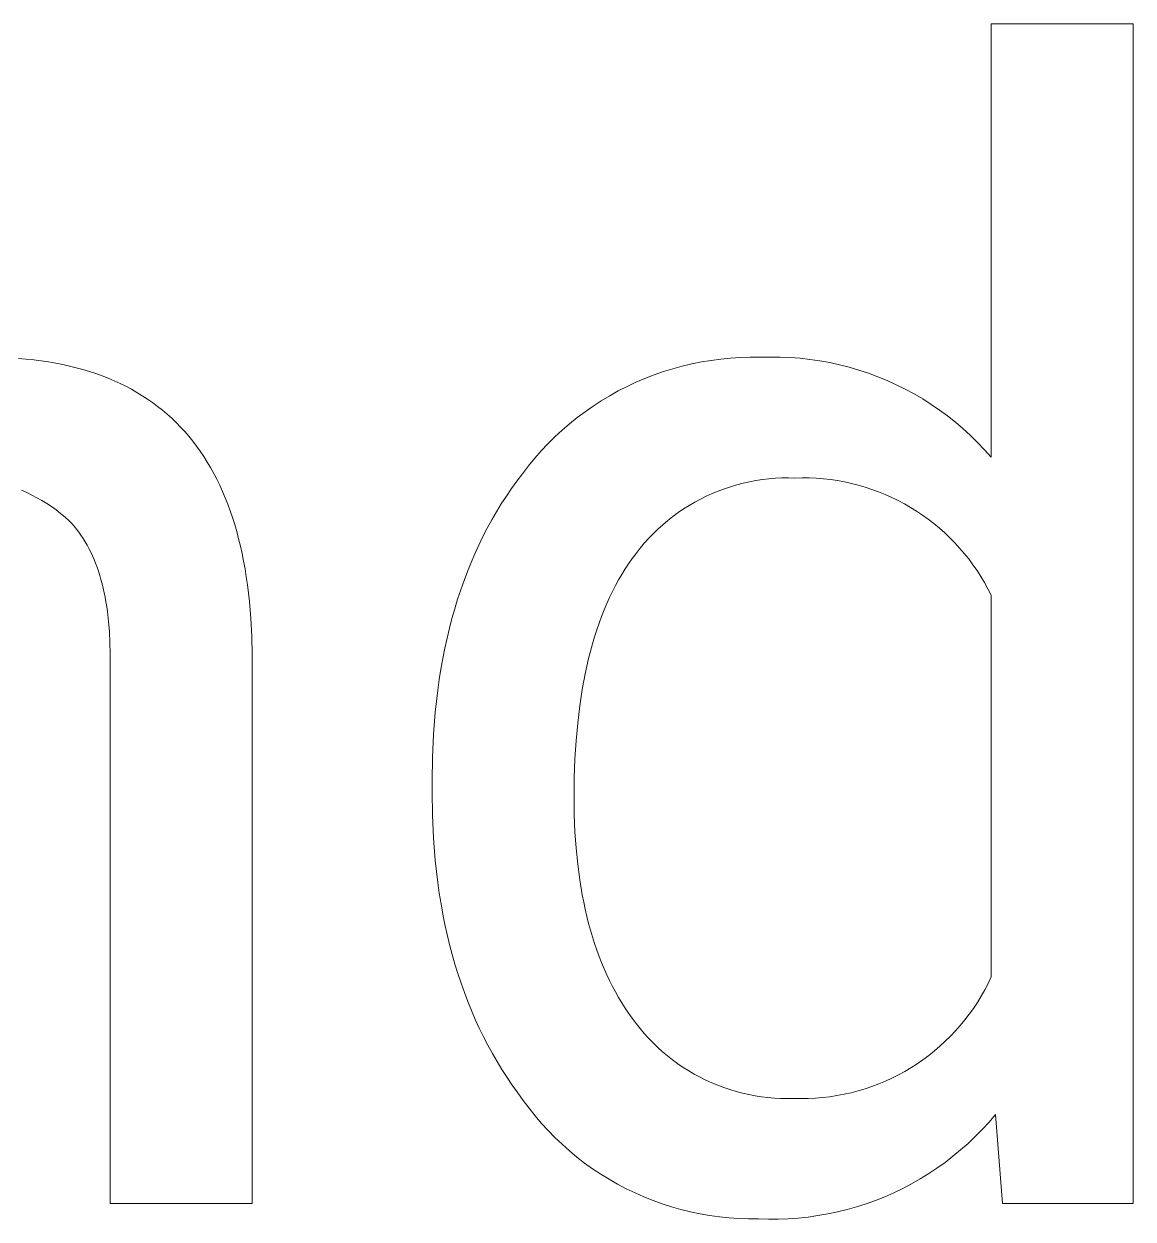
# Model space of a CAD drawing. Header units: millimetres. Extents: x -1893 to 2799, y -925 to 2353.
# Drawn here: x 1465.42 to 1509.5, y -554.48 to -506.99 of the extents above; entities that cross this region are included whole.
import ezdxf

# ---------------------------------------------------------------- set-up
doc = ezdxf.new("R2010")
doc.units = ezdxf.units.MM
doc.header["$MEASUREMENT"] = 0
doc.layers.add('Domyślny', color=7, linetype='Continuous', true_color=0x000000)

msp = doc.modelspace()

# ---------------------------------------------------------------- linework, layer by layer
at = {"layer": 'Domyślny', "color": 18, "lineweight": 15, "true_color": 0x000000}
for p, q in [((1503.861, -524.203), (1503.861, -506.985)), ((1503.861, -506.985), (1509.502, -506.985)), ((1509.502, -506.985), (1509.502, -553.858)), ((1465.215, -520.279), (1465.519, -520.305)), ((1465.519, -520.305), (1465.818, -520.337)), ((1465.818, -520.337), (1466.113, -520.375)), ((1466.113, -520.375), (1466.402, -520.418)), ((1466.402, -520.418), (1466.686, -520.467)), ((1466.686, -520.467), (1466.965, -520.522)), ((1466.965, -520.522), (1467.239, -520.582)), ((1491.583, -520.587), (1491.963, -520.496)), ((1491.963, -520.496), (1492.345, -520.419)), ((1492.345, -520.419), (1492.73, -520.355)), ((1492.73, -520.355), (1493.117, -520.305)), ((1493.117, -520.305), (1493.505, -520.267)), ((1493.505, -520.267), (1493.894, -520.243)), ((1493.894, -520.243), (1494.284, -520.232)), ((1494.284, -520.232), (1494.674, -520.235)), ((1494.674, -520.235), (1495.072, -520.224)), ((1495.072, -520.224), (1495.471, -520.226)), ((1495.471, -520.226), (1495.869, -520.243)), ((1495.869, -520.243), (1496.266, -520.273)), ((1496.266, -520.273), (1496.662, -520.317)), ((1496.662, -520.317), (1497.056, -520.375)), ((1497.056, -520.375), (1497.448, -520.447)), ((1497.448, -520.447), (1497.837, -520.532)), ((1497.837, -520.532), (1498.223, -520.631)), ((1467.239, -520.582), (1467.507, -520.649)), ((1467.507, -520.649), (1467.771, -520.721)), ((1467.771, -520.721), (1468.03, -520.799)), ((1468.03, -520.799), (1468.283, -520.882)), ((1468.283, -520.882), (1468.531, -520.972)), ((1468.531, -520.972), (1468.775, -521.067)), ((1490.102, -521.075), (1490.466, -520.934)), ((1490.466, -520.934), (1490.834, -520.805)), ((1490.834, -520.805), (1491.207, -520.69)), ((1491.207, -520.69), (1491.583, -520.587)), ((1498.223, -520.631), (1498.606, -520.743)), ((1498.606, -520.743), (1498.984, -520.869)), ((1498.984, -520.869), (1499.357, -521.007)), ((1499.357, -521.007), (1499.726, -521.159)), ((1468.775, -521.067), (1469.013, -521.168)), ((1469.013, -521.168), (1469.246, -521.274)), ((1469.246, -521.274), (1469.474, -521.387)), ((1469.474, -521.387), (1469.697, -521.505)), ((1489.043, -521.572), (1489.391, -521.394)), ((1489.391, -521.394), (1489.744, -521.229)), ((1489.744, -521.229), (1490.102, -521.075)), ((1499.726, -521.159), (1500.089, -521.323)), ((1500.089, -521.323), (1500.446, -521.5)), ((1500.446, -521.5), (1500.796, -521.69)), ((1469.697, -521.505), (1469.915, -521.629)), ((1469.915, -521.629), (1470.128, -521.759)), ((1470.128, -521.759), (1470.336, -521.894)), ((1470.336, -521.894), (1470.538, -522.036)), ((1488.041, -522.175), (1488.368, -521.962)), ((1488.368, -521.962), (1488.702, -521.761)), ((1488.702, -521.761), (1489.043, -521.572)), ((1500.796, -521.69), (1501.14, -521.891)), ((1501.14, -521.891), (1501.477, -522.104)), ((1470.538, -522.036), (1470.736, -522.183)), ((1470.736, -522.183), (1470.928, -522.336)), ((1470.928, -522.336), (1471.116, -522.494)), ((1487.409, -522.632), (1487.721, -522.398)), ((1487.721, -522.398), (1488.041, -522.175)), ((1501.477, -522.104), (1501.805, -522.329)), ((1501.805, -522.329), (1502.126, -522.565)), ((1471.116, -522.494), (1471.298, -522.659)), ((1471.298, -522.659), (1471.475, -522.829)), ((1471.475, -522.829), (1471.648, -523.005)), ((1486.81, -523.132), (1487.105, -522.877)), ((1487.105, -522.877), (1487.409, -522.632)), ((1502.126, -522.565), (1502.439, -522.813)), ((1502.439, -522.813), (1502.742, -523.07)), ((1471.648, -523.005), (1471.815, -523.186)), ((1471.815, -523.186), (1471.977, -523.374)), ((1471.977, -523.374), (1472.134, -523.567)), ((1486.247, -523.671), (1486.524, -523.397)), ((1486.524, -523.397), (1486.81, -523.132)), ((1502.742, -523.07), (1503.037, -523.339)), ((1503.037, -523.339), (1503.322, -523.617)), ((1472.134, -523.567), (1472.286, -523.766)), ((1472.286, -523.766), (1472.433, -523.971)), ((1485.979, -523.955), (1486.247, -523.671)), ((1503.322, -523.617), (1503.597, -523.906)), ((1472.433, -523.971), (1472.574, -524.181)), ((1472.574, -524.181), (1472.711, -524.398)), ((1485.474, -524.55), (1485.722, -524.248)), ((1485.722, -524.248), (1485.979, -523.955)), ((1503.597, -523.906), (1503.861, -524.203)), ((1472.711, -524.398), (1472.843, -524.62)), ((1472.843, -524.62), (1472.969, -524.847)), ((1485.237, -524.86), (1485.474, -524.55)), ((1472.969, -524.847), (1473.091, -525.081)), ((1473.091, -525.081), (1473.207, -525.32)), ((1484.803, -525.449), (1485.017, -525.151)), ((1485.017, -525.151), (1485.237, -524.86)), ((1493.755, -525.302), (1493.506, -525.376)), ((1494.006, -525.237), (1493.755, -525.302)), ((1494.259, -525.18), (1494.006, -525.237)), ((1494.514, -525.133), (1494.259, -525.18)), ((1494.77, -525.094), (1494.514, -525.133)), ((1495.028, -525.063), (1494.77, -525.094)), ((1495.287, -525.042), (1495.028, -525.063)), ((1495.546, -525.03), (1495.287, -525.042)), ((1495.805, -525.026), (1495.546, -525.03)), ((1496.065, -525.032), (1495.805, -525.026)), ((1496.347, -525.025), (1496.065, -525.032)), ((1496.63, -525.028), (1496.347, -525.025)), ((1496.912, -525.04), (1496.63, -525.028)), ((1497.194, -525.063), (1496.912, -525.04)), ((1497.475, -525.094), (1497.194, -525.063)), ((1497.754, -525.136), (1497.475, -525.094)), ((1498.032, -525.186), (1497.754, -525.136)), ((1498.308, -525.247), (1498.032, -525.186)), ((1498.582, -525.316), (1498.308, -525.247)), ((1465.535, -525.611), (1465.328, -525.52)), ((1465.739, -525.71), (1465.535, -525.611)), ((1465.94, -525.815), (1465.739, -525.71)), ((1473.207, -525.32), (1473.319, -525.565)), ((1473.319, -525.565), (1473.425, -525.816)), ((1484.396, -526.061), (1484.596, -525.752)), ((1484.596, -525.752), (1484.803, -525.449)), ((1492.54, -525.755), (1492.308, -525.87)), ((1492.777, -525.648), (1492.54, -525.755)), ((1493.017, -525.549), (1492.777, -525.648)), ((1493.26, -525.458), (1493.017, -525.549)), ((1493.506, -525.376), (1493.26, -525.458)), ((1498.854, -525.395), (1498.582, -525.316)), ((1499.122, -525.483), (1498.854, -525.395)), ((1499.388, -525.58), (1499.122, -525.483)), ((1499.65, -525.687), (1499.388, -525.58)), ((1499.908, -525.802), (1499.65, -525.687)), ((1466.137, -525.927), (1465.94, -525.815)), ((1466.33, -526.045), (1466.137, -525.927)), ((1466.518, -526.17), (1466.33, -526.045)), ((1466.703, -526.302), (1466.518, -526.17)), ((1473.425, -525.816), (1473.527, -526.073)), ((1473.527, -526.073), (1473.623, -526.335)), ((1484.204, -526.376), (1484.396, -526.061)), ((1491.855, -526.124), (1491.636, -526.262)), ((1492.079, -525.993), (1491.855, -526.124)), ((1492.308, -525.87), (1492.079, -525.993)), ((1500.162, -525.925), (1499.908, -525.802)), ((1500.411, -526.058), (1500.162, -525.925)), ((1500.657, -526.198), (1500.411, -526.058)), ((1500.897, -526.347), (1500.657, -526.198)), ((1466.882, -526.439), (1466.703, -526.302)), ((1467.057, -526.583), (1466.882, -526.439)), ((1467.227, -526.733), (1467.057, -526.583)), ((1473.623, -526.335), (1473.714, -526.604)), ((1473.714, -526.604), (1473.8, -526.878)), ((1483.839, -527.023), (1484.018, -526.696)), ((1484.018, -526.696), (1484.204, -526.376)), ((1491.008, -526.721), (1490.809, -526.889)), ((1491.212, -526.561), (1491.008, -526.721)), ((1491.421, -526.408), (1491.212, -526.561)), ((1491.636, -526.262), (1491.421, -526.408)), ((1501.132, -526.504), (1500.897, -526.347)), ((1501.361, -526.669), (1501.132, -526.504)), ((1501.585, -526.842), (1501.361, -526.669)), ((1467.326, -526.84), (1467.227, -526.733)), ((1467.423, -526.951), (1467.326, -526.84)), ((1467.516, -527.066), (1467.423, -526.951)), ((1467.606, -527.185), (1467.516, -527.066)), ((1467.692, -527.307), (1467.606, -527.185)), ((1473.8, -526.878), (1473.881, -527.157)), ((1473.881, -527.157), (1473.957, -527.443)), ((1483.667, -527.355), (1483.839, -527.023)), ((1490.617, -527.062), (1490.43, -527.243)), ((1490.809, -526.889), (1490.617, -527.062)), ((1501.802, -527.022), (1501.585, -526.842)), ((1502.014, -527.21), (1501.802, -527.022)), ((1467.776, -527.433), (1467.692, -527.307)), ((1467.856, -527.563), (1467.776, -527.433)), ((1467.934, -527.697), (1467.856, -527.563)), ((1473.957, -527.443), (1474.028, -527.734)), ((1483.502, -527.694), (1483.667, -527.355)), ((1490.076, -527.622), (1489.909, -527.821)), ((1490.25, -527.429), (1490.076, -527.622)), ((1490.43, -527.243), (1490.25, -527.429)), ((1502.219, -527.405), (1502.014, -527.21)), ((1502.417, -527.606), (1502.219, -527.405)), ((1502.608, -527.814), (1502.417, -527.606)), ((1468.008, -527.834), (1467.934, -527.697)), ((1468.078, -527.975), (1468.008, -527.834)), ((1468.146, -528.12), (1468.078, -527.975)), ((1468.211, -528.268), (1468.146, -528.12)), ((1474.028, -527.734), (1474.094, -528.031)), ((1474.094, -528.031), (1474.155, -528.334)), ((1483.194, -528.388), (1483.344, -528.038)), ((1483.344, -528.038), (1483.502, -527.694)), ((1489.749, -528.025), (1489.596, -528.235)), ((1489.909, -527.821), (1489.749, -528.025)), ((1502.792, -528.029), (1502.608, -527.814)), ((1502.968, -528.249), (1502.792, -528.029)), ((1468.272, -528.42), (1468.211, -528.268)), ((1468.331, -528.576), (1468.272, -528.42)), ((1468.386, -528.736), (1468.331, -528.576)), ((1474.155, -528.334), (1474.211, -528.642)), ((1483.05, -528.743), (1483.194, -528.388)), ((1489.455, -528.437), (1489.318, -528.645)), ((1489.596, -528.235), (1489.455, -528.437)), ((1503.137, -528.476), (1502.968, -528.249)), ((1503.299, -528.708), (1503.137, -528.476)), ((1468.438, -528.899), (1468.386, -528.736)), ((1468.487, -529.066), (1468.438, -528.899)), ((1468.533, -529.237), (1468.487, -529.066)), ((1474.211, -528.642), (1474.262, -528.957)), ((1474.262, -528.957), (1474.308, -529.277)), ((1482.913, -529.105), (1483.05, -528.743)), ((1489.057, -529.08), (1488.934, -529.307)), ((1489.185, -528.86), (1489.057, -529.08)), ((1489.318, -528.645), (1489.185, -528.86)), ((1503.452, -528.946), (1503.299, -528.708)), ((1503.597, -529.188), (1503.452, -528.946)), ((1468.576, -529.411), (1468.533, -529.237)), ((1468.615, -529.589), (1468.576, -529.411)), ((1474.308, -529.277), (1474.384, -529.934)), ((1482.66, -529.846), (1482.783, -529.472)), ((1482.783, -529.472), (1482.913, -529.105)), ((1488.814, -529.54), (1488.699, -529.779)), ((1488.934, -529.307), (1488.814, -529.54)), ((1503.733, -529.436), (1503.597, -529.188)), ((1503.861, -529.688), (1503.733, -529.436)), ((1468.652, -529.771), (1468.615, -529.589)), ((1468.685, -529.957), (1468.652, -529.771)), ((1468.716, -530.146), (1468.685, -529.957)), ((1474.384, -529.934), (1474.44, -530.615)), ((1482.544, -530.225), (1482.66, -529.846)), ((1488.589, -530.024), (1488.483, -530.275)), ((1488.699, -529.779), (1488.589, -530.024)), ((1503.861, -544.859), (1503.861, -529.688)), ((1468.743, -530.339), (1468.716, -530.146)), ((1468.789, -530.735), (1468.743, -530.339)), ((1482.435, -530.61), (1482.544, -530.225)), ((1488.483, -530.275), (1488.382, -530.532)), ((1468.822, -531.147), (1468.789, -530.735)), ((1474.44, -530.615), (1474.476, -531.319)), ((1482.238, -531.397), (1482.333, -531)), ((1482.333, -531), (1482.435, -530.61)), ((1488.284, -530.796), (1488.192, -531.065)), ((1488.382, -530.532), (1488.284, -530.796)), ((1468.843, -531.573), (1468.822, -531.147)), ((1474.476, -531.319), (1474.492, -532.045)), ((1482.15, -531.799), (1482.238, -531.397)), ((1488.104, -531.34), (1488.02, -531.622)), ((1488.192, -531.065), (1488.104, -531.34)), ((1468.852, -532.014), (1468.843, -531.573)), ((1482.069, -532.207), (1482.15, -531.799)), ((1487.941, -531.91), (1487.866, -532.203)), ((1488.02, -531.622), (1487.941, -531.91)), ((1468.852, -553.857), (1468.852, -532.014)), ((1474.492, -532.045), (1474.492, -553.857)), ((1481.996, -532.621), (1482.069, -532.207)), ((1487.866, -532.203), (1487.796, -532.503)), ((1481.929, -533.041), (1481.996, -532.621)), ((1487.73, -532.808), (1487.612, -533.438)), ((1487.796, -532.503), (1487.73, -532.808)), ((1481.869, -533.466), (1481.929, -533.041)), ((1481.816, -533.897), (1481.869, -533.466)), ((1487.612, -533.438), (1487.512, -534.091)), ((1481.77, -534.334), (1481.816, -533.897)), ((1487.512, -534.091), (1487.43, -534.769)), ((1481.7, -535.226), (1481.77, -534.334)), ((1487.43, -534.769), (1487.366, -535.47)), ((1481.658, -536.14), (1481.7, -535.226)), ((1487.366, -535.47), (1487.32, -536.196)), ((1481.644, -537.078), (1481.658, -536.14)), ((1487.32, -536.196), (1487.293, -536.945)), ((1481.644, -537.5), (1481.644, -537.078)), ((1487.293, -536.945), (1487.284, -537.719)), ((1481.658, -538.435), (1481.644, -537.5)), ((1487.284, -537.719), (1487.293, -538.412)), ((1481.701, -539.347), (1481.658, -538.435)), ((1487.293, -538.412), (1487.32, -539.087)), ((1481.772, -540.237), (1481.701, -539.347)), ((1487.32, -539.087), (1487.366, -539.742)), ((1487.366, -539.742), (1487.43, -540.378)), ((1481.818, -540.673), (1481.772, -540.237)), ((1487.43, -540.378), (1487.512, -540.995)), ((1481.872, -541.104), (1481.818, -540.673)), ((1481.932, -541.529), (1481.872, -541.104)), ((1487.512, -540.995), (1487.612, -541.593)), ((1482, -541.948), (1481.932, -541.529)), ((1487.612, -541.593), (1487.669, -541.884)), ((1487.669, -541.884), (1487.73, -542.171)), ((1482.074, -542.362), (1482, -541.948)), ((1482.156, -542.77), (1482.074, -542.362)), ((1487.73, -542.171), (1487.796, -542.453)), ((1482.245, -543.173), (1482.156, -542.77)), ((1487.796, -542.453), (1487.866, -542.73)), ((1487.866, -542.73), (1487.941, -543.002)), ((1482.341, -543.57), (1482.245, -543.173)), ((1487.941, -543.002), (1488.02, -543.27)), ((1488.02, -543.27), (1488.104, -543.532)), ((1482.444, -543.961), (1482.341, -543.57)), ((1488.104, -543.532), (1488.192, -543.79)), ((1488.192, -543.79), (1488.284, -544.042)), ((1482.554, -544.347), (1482.444, -543.961)), ((1488.284, -544.042), (1488.382, -544.29)), ((1488.382, -544.29), (1488.483, -544.533)), ((1482.671, -544.727), (1482.554, -544.347)), ((1482.795, -545.102), (1482.671, -544.727)), ((1488.483, -544.533), (1488.589, -544.771)), ((1488.589, -544.771), (1488.699, -545.005)), ((1482.926, -545.471), (1482.795, -545.102)), ((1488.699, -545.005), (1488.814, -545.233)), ((1488.814, -545.233), (1488.934, -545.456)), ((1503.605, -545.373), (1503.737, -545.118)), ((1503.737, -545.118), (1503.861, -544.859)), ((1483.064, -545.835), (1482.926, -545.471)), ((1488.934, -545.456), (1489.057, -545.675)), ((1489.057, -545.675), (1489.185, -545.888)), ((1503.313, -545.868), (1503.463, -545.623)), ((1503.463, -545.623), (1503.605, -545.373)), ((1483.209, -546.193), (1483.064, -545.835)), ((1483.361, -546.545), (1483.209, -546.193)), ((1489.185, -545.888), (1489.318, -546.097)), ((1489.318, -546.097), (1489.455, -546.301)), ((1502.987, -546.341), (1503.154, -546.107)), ((1503.154, -546.107), (1503.313, -545.868)), ((1483.521, -546.892), (1483.361, -546.545)), ((1489.455, -546.301), (1489.596, -546.499)), ((1489.596, -546.499), (1489.749, -546.707)), ((1502.63, -546.791), (1502.813, -546.569)), ((1502.813, -546.569), (1502.987, -546.341)), ((1483.687, -547.233), (1483.521, -546.892)), ((1489.749, -546.707), (1489.909, -546.909)), ((1489.909, -546.909), (1490.075, -547.105)), ((1490.075, -547.105), (1490.248, -547.296)), ((1502.242, -547.215), (1502.44, -547.006)), ((1502.44, -547.006), (1502.63, -546.791)), ((1483.86, -547.569), (1483.687, -547.233)), ((1484.04, -547.899), (1483.86, -547.569)), ((1490.248, -547.296), (1490.427, -547.481)), ((1490.427, -547.481), (1490.613, -547.66)), ((1501.608, -547.797), (1501.826, -547.61)), ((1501.826, -547.61), (1502.037, -547.416)), ((1502.037, -547.416), (1502.242, -547.215)), ((1484.228, -548.224), (1484.04, -547.899)), ((1490.613, -547.66), (1490.804, -547.832)), ((1490.804, -547.832), (1491.001, -547.997)), ((1491.001, -547.997), (1491.204, -548.156)), ((1501.152, -548.148), (1501.383, -547.976)), ((1501.383, -547.976), (1501.608, -547.797)), ((1484.422, -548.543), (1484.228, -548.224)), ((1484.623, -548.857), (1484.422, -548.543)), ((1491.204, -548.156), (1491.412, -548.308)), ((1491.412, -548.308), (1491.625, -548.453)), ((1491.625, -548.453), (1491.843, -548.59)), ((1500.427, -548.612), (1500.674, -548.466)), ((1500.674, -548.466), (1500.916, -548.311)), ((1500.916, -548.311), (1501.152, -548.148)), ((1484.831, -549.165), (1484.623, -548.857)), ((1491.843, -548.59), (1492.065, -548.72)), ((1492.065, -548.72), (1492.292, -548.842)), ((1492.292, -548.842), (1492.522, -548.957)), ((1492.522, -548.957), (1492.757, -549.063)), ((1499.391, -549.109), (1499.657, -548.998)), ((1499.657, -548.998), (1499.918, -548.878)), ((1499.918, -548.878), (1500.174, -548.75)), ((1500.174, -548.75), (1500.427, -548.612)), ((1485.046, -549.468), (1484.831, -549.165)), ((1485.268, -549.765), (1485.046, -549.468)), ((1492.757, -549.063), (1492.994, -549.162)), ((1492.994, -549.162), (1493.236, -549.252)), ((1493.236, -549.252), (1493.48, -549.334)), ((1493.48, -549.334), (1493.726, -549.408)), ((1493.726, -549.408), (1493.975, -549.474)), ((1493.975, -549.474), (1494.226, -549.531)), ((1497.735, -549.574), (1498.017, -549.521)), ((1498.017, -549.521), (1498.297, -549.458)), ((1498.297, -549.458), (1498.575, -549.385)), ((1498.575, -549.385), (1498.85, -549.302)), ((1498.85, -549.302), (1499.123, -549.21)), ((1499.123, -549.21), (1499.391, -549.109)), ((1485.499, -550.077), (1485.268, -549.765)), ((1494.226, -549.531), (1494.479, -549.579)), ((1494.479, -549.579), (1494.734, -549.619)), ((1494.734, -549.619), (1494.989, -549.65)), ((1494.989, -549.65), (1495.246, -549.672)), ((1495.246, -549.672), (1495.503, -549.686)), ((1495.503, -549.686), (1495.76, -549.691)), ((1495.76, -549.691), (1496.018, -549.687)), ((1496.018, -549.687), (1496.305, -549.693)), ((1496.305, -549.693), (1496.592, -549.689)), ((1496.592, -549.689), (1496.879, -549.675)), ((1496.879, -549.675), (1497.166, -549.651)), ((1497.166, -549.651), (1497.451, -549.618)), ((1497.451, -549.618), (1497.735, -549.574)), ((1485.741, -550.382), (1485.499, -550.077)), ((1485.993, -550.677), (1485.741, -550.382)), ((1504.033, -550.327), (1503.776, -550.627)), ((1504.314, -553.858), (1504.033, -550.327)), ((1486.255, -550.964), (1485.993, -550.677)), ((1503.509, -550.919), (1503.231, -551.2)), ((1503.776, -550.627), (1503.509, -550.919)), ((1486.527, -551.242), (1486.255, -550.964)), ((1486.809, -551.51), (1486.527, -551.242)), ((1503.231, -551.2), (1502.945, -551.472)), ((1487.099, -551.768), (1486.809, -551.51)), ((1487.399, -552.016), (1487.099, -551.768)), ((1502.649, -551.734), (1502.344, -551.986)), ((1502.945, -551.472), (1502.649, -551.734)), ((1487.707, -552.253), (1487.399, -552.016)), ((1488.022, -552.48), (1487.707, -552.253)), ((1502.03, -552.227), (1501.709, -552.457)), ((1502.344, -551.986), (1502.03, -552.227)), ((1488.346, -552.695), (1488.022, -552.48)), ((1488.676, -552.899), (1488.346, -552.695)), ((1501.38, -552.675), (1501.043, -552.883)), ((1501.709, -552.457), (1501.38, -552.675)), ((1489.014, -553.092), (1488.676, -552.899)), ((1489.358, -553.273), (1489.014, -553.092)), ((1489.708, -553.441), (1489.358, -553.273)), ((1500.35, -553.262), (1499.993, -553.433)), ((1500.7, -553.078), (1500.35, -553.262)), ((1501.043, -552.883), (1500.7, -553.078)), ((1490.064, -553.598), (1489.708, -553.441)), ((1490.425, -553.742), (1490.064, -553.598)), ((1490.791, -553.873), (1490.425, -553.742)), ((1499.264, -553.739), (1498.893, -553.872)), ((1499.632, -553.592), (1499.264, -553.739)), ((1499.993, -553.433), (1499.632, -553.592)), ((1474.492, -553.857), (1468.852, -553.857)), ((1491.161, -553.992), (1490.791, -553.873)), ((1491.535, -554.098), (1491.161, -553.992)), ((1491.912, -554.19), (1491.535, -554.098)), ((1492.292, -554.27), (1491.912, -554.19)), ((1492.675, -554.336), (1492.292, -554.27)), ((1497.752, -554.196), (1497.365, -554.277)), ((1498.136, -554.101), (1497.752, -554.196)), ((1498.516, -553.993), (1498.136, -554.101)), ((1498.893, -553.872), (1498.516, -553.993)), ((1509.502, -553.858), (1504.314, -553.858)), ((1493.06, -554.39), (1492.675, -554.336)), ((1493.447, -554.429), (1493.06, -554.39)), ((1493.835, -554.456), (1493.447, -554.429)), ((1494.223, -554.468), (1493.835, -554.456)), ((1494.612, -554.468), (1494.223, -554.468)), ((1495.007, -554.481), (1494.612, -554.468)), ((1495.402, -554.481), (1495.007, -554.481)), ((1495.797, -554.467), (1495.402, -554.481)), ((1496.191, -554.44), (1495.797, -554.467)), ((1496.584, -554.399), (1496.191, -554.44)), ((1496.976, -554.345), (1496.584, -554.399)), ((1497.365, -554.277), (1496.976, -554.345))]:
    msp.add_line(p, q, dxfattribs=at)

doc.saveas('drawing.dxf')
